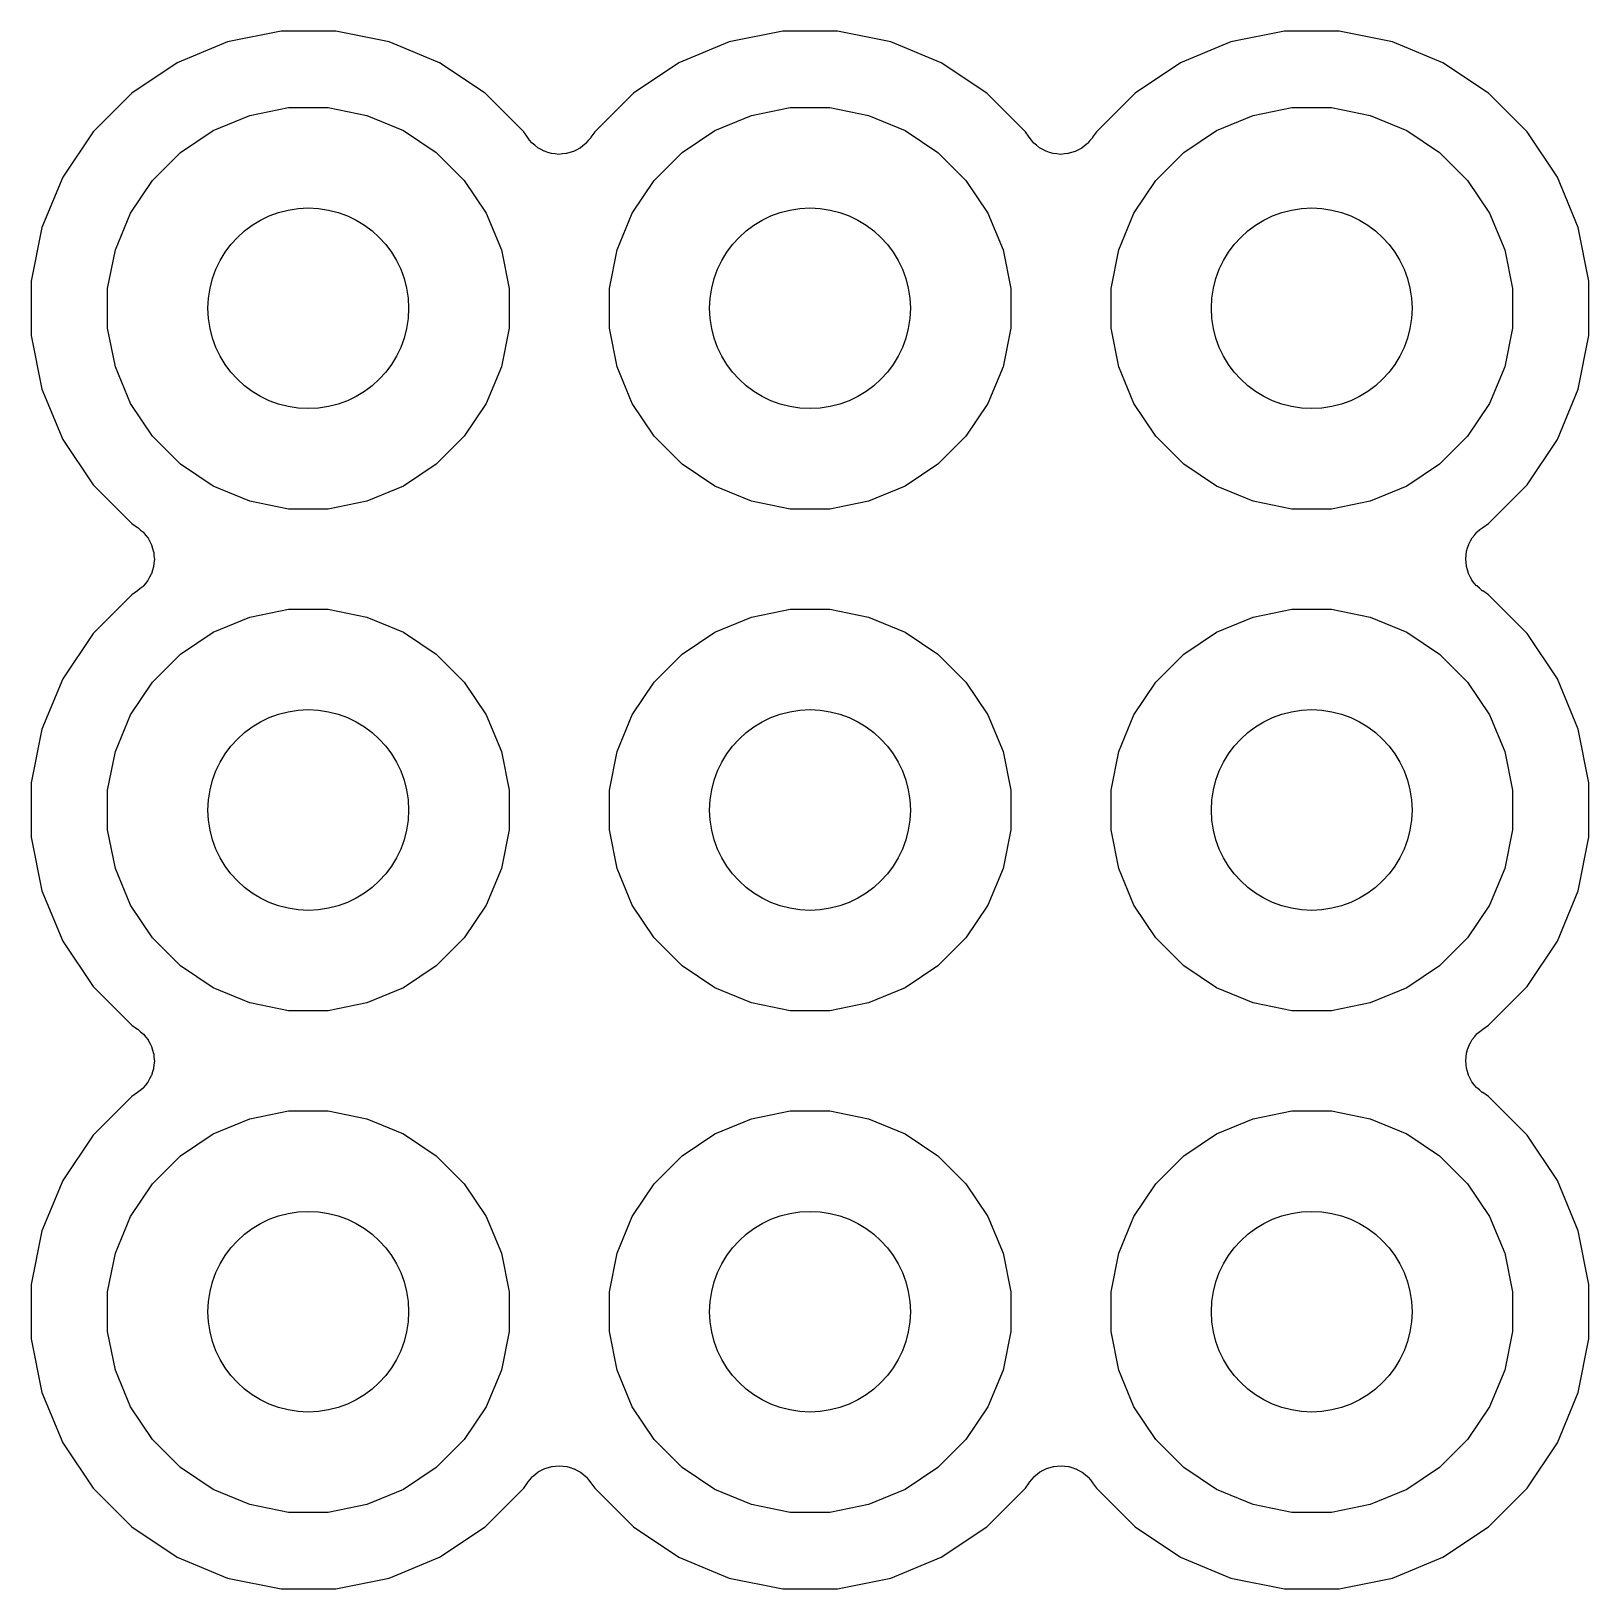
# Model space of a CAD drawing. Extents: x 0.48 to 2.43, y -7.79 to -4.85.
# Drawn here: x 1.4743 to 1.5965, y -6.3761 to -6.2538 of the extents above; entities that cross this region are included whole.
import ezdxf

# ---------------------------------------------------------------- set-up
doc = ezdxf.new("R2010")
doc.units = 0
doc.header["$MEASUREMENT"] = 0
doc.layers.add('BLACK', color=7, linetype='CONTINUOUS')

msp = doc.modelspace()

# ---------------------------------------------------------------- linework, layer by layer
at = {"layer": 'BLACK', "linetype": 'CONTINUOUS'}
for p, q in [((1.48972, -6.25468), (1.48576, -6.25632)), ((1.49392, -6.25384), (1.48972, -6.25468)), ((1.49821, -6.25384), (1.49392, -6.25384)), ((1.50241, -6.25468), (1.49821, -6.25384)), ((1.50636, -6.25632), (1.50241, -6.25468)), ((1.52909, -6.25468), (1.52513, -6.25632)), ((1.53329, -6.25384), (1.52909, -6.25468)), ((1.53758, -6.25384), (1.53329, -6.25384)), ((1.54178, -6.25468), (1.53758, -6.25384)), ((1.54573, -6.25632), (1.54178, -6.25468)), ((1.56846, -6.25468), (1.5645, -6.25632)), ((1.57266, -6.25384), (1.56846, -6.25468)), ((1.57695, -6.25384), (1.57266, -6.25384)), ((1.58115, -6.25468), (1.57695, -6.25384)), ((1.5851, -6.25632), (1.58115, -6.25468)), ((1.48576, -6.25632), (1.4822, -6.2587)), ((1.50993, -6.2587), (1.50636, -6.25632)), ((1.52513, -6.25632), (1.52157, -6.2587)), ((1.5493, -6.2587), (1.54573, -6.25632)), ((1.5645, -6.25632), (1.56094, -6.2587)), ((1.58867, -6.2587), (1.5851, -6.25632)), ((1.4822, -6.2587), (1.47917, -6.26173)), ((1.49147, -6.26045), (1.49451, -6.25984)), ((1.49451, -6.25984), (1.49761, -6.25984)), ((1.49761, -6.25984), (1.50066, -6.26045)), ((1.51296, -6.26173), (1.50993, -6.2587)), ((1.52157, -6.2587), (1.51854, -6.26173)), ((1.53084, -6.26045), (1.53388, -6.25984)), ((1.53388, -6.25984), (1.53698, -6.25984)), ((1.53698, -6.25984), (1.54003, -6.26045)), ((1.55233, -6.26173), (1.5493, -6.2587)), ((1.56094, -6.2587), (1.55791, -6.26173)), ((1.57021, -6.26045), (1.57325, -6.25984)), ((1.57325, -6.25984), (1.57635, -6.25984)), ((1.57635, -6.25984), (1.5794, -6.26045)), ((1.5917, -6.26173), (1.58867, -6.2587)), ((1.4886, -6.26163), (1.49147, -6.26045)), ((1.50066, -6.26045), (1.50352, -6.26163)), ((1.52797, -6.26163), (1.53084, -6.26045)), ((1.54003, -6.26045), (1.54289, -6.26163)), ((1.56734, -6.26163), (1.57021, -6.26045)), ((1.5794, -6.26045), (1.58226, -6.26163)), ((1.47917, -6.26173), (1.47679, -6.26529)), ((1.48602, -6.26336), (1.4886, -6.26163)), ((1.50352, -6.26163), (1.5061, -6.26336)), ((1.51325, -6.26217), (1.51296, -6.26173)), ((1.51343, -6.26239), (1.51325, -6.26217)), ((1.51822, -6.26221), (1.51803, -6.26243)), ((1.51823, -6.26219), (1.51822, -6.26221)), ((1.51824, -6.26217), (1.51823, -6.26219)), ((1.51823, -6.26219), (1.51823, -6.26219)), ((1.51823, -6.26219), (1.51823, -6.26219)), ((1.51854, -6.26173), (1.51824, -6.26217)), ((1.52539, -6.26336), (1.52797, -6.26163)), ((1.54289, -6.26163), (1.54547, -6.26336)), ((1.55262, -6.26217), (1.55233, -6.26173)), ((1.5528, -6.26239), (1.55262, -6.26217)), ((1.55759, -6.26221), (1.5574, -6.26243)), ((1.5576, -6.26219), (1.55759, -6.26221)), ((1.55761, -6.26217), (1.5576, -6.26219)), ((1.5576, -6.26219), (1.5576, -6.26219)), ((1.5576, -6.26219), (1.5576, -6.26219)), ((1.55791, -6.26173), (1.55761, -6.26217)), ((1.56476, -6.26336), (1.56734, -6.26163)), ((1.58226, -6.26163), (1.58484, -6.26336)), ((1.59408, -6.26529), (1.5917, -6.26173)), ((1.48383, -6.26555), (1.48602, -6.26336)), ((1.5061, -6.26336), (1.5083, -6.26555)), ((1.51361, -6.26261), (1.51343, -6.26239)), ((1.51362, -6.26262), (1.51361, -6.26261)), ((1.51362, -6.26263), (1.51362, -6.26262)), ((1.51384, -6.2628), (1.51362, -6.26263)), ((1.51406, -6.26299), (1.51384, -6.2628)), ((1.51407, -6.26299), (1.51406, -6.26299)), ((1.51408, -6.263), (1.51407, -6.26299)), ((1.51433, -6.26313), (1.51408, -6.263)), ((1.51458, -6.26327), (1.51433, -6.26313)), ((1.51459, -6.26327), (1.51458, -6.26327)), ((1.51486, -6.26336), (1.51459, -6.26327)), ((1.51459, -6.26327), (1.51459, -6.26327)), ((1.51514, -6.26344), (1.51486, -6.26336)), ((1.51515, -6.26344), (1.51514, -6.26344)), ((1.51515, -6.26345), (1.51515, -6.26344)), ((1.51544, -6.26348), (1.51515, -6.26345)), ((1.51572, -6.26351), (1.51544, -6.26348)), ((1.51573, -6.26351), (1.51572, -6.26351)), ((1.51602, -6.26348), (1.51573, -6.26351)), ((1.51573, -6.26351), (1.51573, -6.26351)), ((1.5163, -6.26345), (1.51602, -6.26348)), ((1.51631, -6.26345), (1.5163, -6.26345)), ((1.51632, -6.26345), (1.51631, -6.26345)), ((1.51659, -6.26337), (1.51632, -6.26345)), ((1.51686, -6.26329), (1.51659, -6.26337)), ((1.51687, -6.26329), (1.51686, -6.26329)), ((1.51688, -6.26328), (1.51687, -6.26329)), ((1.51713, -6.26315), (1.51688, -6.26328)), ((1.51738, -6.26302), (1.51713, -6.26315)), ((1.51739, -6.26302), (1.51738, -6.26302)), ((1.5174, -6.26301), (1.51739, -6.26302)), ((1.51761, -6.26284), (1.5174, -6.26301)), ((1.51784, -6.26265), (1.51761, -6.26284)), ((1.51785, -6.26265), (1.51784, -6.26265)), ((1.51803, -6.26243), (1.51785, -6.26264)), ((1.51785, -6.26264), (1.51785, -6.26265)), ((1.5232, -6.26555), (1.52539, -6.26336)), ((1.54547, -6.26336), (1.54767, -6.26555)), ((1.55298, -6.26261), (1.5528, -6.26239)), ((1.55299, -6.26262), (1.55298, -6.26261)), ((1.55299, -6.26263), (1.55299, -6.26262)), ((1.55321, -6.2628), (1.55299, -6.26263)), ((1.55343, -6.26299), (1.55321, -6.2628)), ((1.55344, -6.26299), (1.55343, -6.26299)), ((1.55345, -6.263), (1.55344, -6.26299)), ((1.5537, -6.26313), (1.55345, -6.263)), ((1.55395, -6.26327), (1.5537, -6.26313)), ((1.55396, -6.26327), (1.55395, -6.26327)), ((1.55423, -6.26336), (1.55396, -6.26327)), ((1.55396, -6.26327), (1.55396, -6.26327)), ((1.55451, -6.26344), (1.55423, -6.26336)), ((1.55452, -6.26344), (1.55451, -6.26344)), ((1.55452, -6.26345), (1.55452, -6.26344)), ((1.55481, -6.26348), (1.55452, -6.26345)), ((1.55509, -6.26351), (1.55481, -6.26348)), ((1.5551, -6.26351), (1.55509, -6.26351)), ((1.55511, -6.26351), (1.5551, -6.26351)), ((1.55539, -6.26348), (1.55511, -6.26351)), ((1.55567, -6.26345), (1.55539, -6.26348)), ((1.55568, -6.26345), (1.55567, -6.26345)), ((1.55569, -6.26345), (1.55568, -6.26345)), ((1.55596, -6.26337), (1.55569, -6.26345)), ((1.55623, -6.26329), (1.55596, -6.26337)), ((1.55624, -6.26329), (1.55623, -6.26329)), ((1.55625, -6.26328), (1.55624, -6.26329)), ((1.5565, -6.26315), (1.55625, -6.26328)), ((1.55675, -6.26302), (1.5565, -6.26315)), ((1.55676, -6.26302), (1.55675, -6.26302)), ((1.55677, -6.26301), (1.55676, -6.26302)), ((1.55698, -6.26284), (1.55677, -6.26301)), ((1.55721, -6.26265), (1.55698, -6.26284)), ((1.55722, -6.26265), (1.55721, -6.26265)), ((1.5574, -6.26243), (1.55722, -6.26264)), ((1.55722, -6.26264), (1.55722, -6.26265)), ((1.56257, -6.26555), (1.56476, -6.26336)), ((1.58484, -6.26336), (1.58704, -6.26555)), ((1.47679, -6.26529), (1.47515, -6.26925)), ((1.48211, -6.26813), (1.48383, -6.26555)), ((1.5083, -6.26555), (1.51002, -6.26813)), ((1.52148, -6.26813), (1.5232, -6.26555)), ((1.54767, -6.26555), (1.54939, -6.26813)), ((1.56085, -6.26813), (1.56257, -6.26555)), ((1.58704, -6.26555), (1.58876, -6.26813)), ((1.59572, -6.26925), (1.59408, -6.26529)), ((1.48092, -6.271), (1.48211, -6.26813)), ((1.51002, -6.26813), (1.51121, -6.271)), ((1.52029, -6.271), (1.52148, -6.26813)), ((1.54939, -6.26813), (1.55058, -6.271)), ((1.55966, -6.271), (1.56085, -6.26813)), ((1.58876, -6.26813), (1.58995, -6.271)), ((1.47515, -6.26925), (1.47431, -6.27345)), ((1.59655, -6.27345), (1.59572, -6.26925)), ((1.48031, -6.27404), (1.48092, -6.271)), ((1.51121, -6.271), (1.51181, -6.27404)), ((1.51969, -6.27404), (1.52029, -6.271)), ((1.55058, -6.271), (1.55118, -6.27404)), ((1.55906, -6.27404), (1.55966, -6.271)), ((1.58995, -6.271), (1.59055, -6.27404)), ((1.47431, -6.27345), (1.47431, -6.27773)), ((1.48031, -6.27714), (1.48031, -6.27404)), ((1.51181, -6.27404), (1.51181, -6.27714)), ((1.51969, -6.27714), (1.51969, -6.27404)), ((1.55118, -6.27404), (1.55118, -6.27714)), ((1.55906, -6.27714), (1.55906, -6.27404)), ((1.59055, -6.27404), (1.59055, -6.27714)), ((1.59655, -6.27773), (1.59655, -6.27345)), ((1.47431, -6.27773), (1.47515, -6.28193)), ((1.48092, -6.28018), (1.48031, -6.27714)), ((1.51181, -6.27714), (1.51121, -6.28018)), ((1.52029, -6.28018), (1.51969, -6.27714)), ((1.55118, -6.27714), (1.55058, -6.28018)), ((1.55966, -6.28018), (1.55906, -6.27714)), ((1.59055, -6.27714), (1.58995, -6.28018)), ((1.59572, -6.28193), (1.59655, -6.27773)), ((1.48211, -6.28305), (1.48092, -6.28018)), ((1.51121, -6.28018), (1.51002, -6.28305)), ((1.52148, -6.28305), (1.52029, -6.28018)), ((1.55058, -6.28018), (1.54939, -6.28305)), ((1.56085, -6.28305), (1.55966, -6.28018)), ((1.58995, -6.28018), (1.58876, -6.28305)), ((1.47515, -6.28193), (1.47679, -6.28589)), ((1.48383, -6.28563), (1.48211, -6.28305)), ((1.51002, -6.28305), (1.5083, -6.28563)), ((1.5232, -6.28563), (1.52148, -6.28305)), ((1.54939, -6.28305), (1.54767, -6.28563)), ((1.56257, -6.28563), (1.56085, -6.28305)), ((1.58876, -6.28305), (1.58704, -6.28563)), ((1.59408, -6.28589), (1.59572, -6.28193)), ((1.47679, -6.28589), (1.47917, -6.28945)), ((1.48602, -6.28782), (1.48383, -6.28563)), ((1.5083, -6.28563), (1.5061, -6.28782)), ((1.52539, -6.28782), (1.5232, -6.28563)), ((1.54767, -6.28563), (1.54547, -6.28782)), ((1.56476, -6.28782), (1.56257, -6.28563)), ((1.58704, -6.28563), (1.58484, -6.28782)), ((1.5917, -6.28945), (1.59408, -6.28589)), ((1.4886, -6.28955), (1.48602, -6.28782)), ((1.5061, -6.28782), (1.50352, -6.28955)), ((1.52797, -6.28955), (1.52539, -6.28782)), ((1.54547, -6.28782), (1.54289, -6.28955)), ((1.56734, -6.28955), (1.56476, -6.28782)), ((1.58484, -6.28782), (1.58226, -6.28955)), ((1.47917, -6.28945), (1.4822, -6.29248)), ((1.49147, -6.29073), (1.4886, -6.28955)), ((1.50352, -6.28955), (1.50066, -6.29073)), ((1.53084, -6.29073), (1.52797, -6.28955)), ((1.54289, -6.28955), (1.54003, -6.29073)), ((1.57021, -6.29073), (1.56734, -6.28955)), ((1.58226, -6.28955), (1.5794, -6.29073)), ((1.58867, -6.29248), (1.5917, -6.28945)), ((1.49451, -6.29134), (1.49147, -6.29073)), ((1.49761, -6.29134), (1.49451, -6.29134)), ((1.50066, -6.29073), (1.49761, -6.29134)), ((1.53388, -6.29134), (1.53084, -6.29073)), ((1.53698, -6.29134), (1.53388, -6.29134)), ((1.54003, -6.29073), (1.53698, -6.29134)), ((1.57325, -6.29134), (1.57021, -6.29073)), ((1.57635, -6.29134), (1.57325, -6.29134)), ((1.5794, -6.29073), (1.57635, -6.29134)), ((1.4822, -6.29248), (1.48265, -6.29278)), ((1.48265, -6.29278), (1.48267, -6.2928)), ((1.48267, -6.2928), (1.48267, -6.2928)), ((1.48267, -6.2928), (1.48267, -6.2928)), ((1.48267, -6.2928), (1.48268, -6.2928)), ((1.48268, -6.2928), (1.4829, -6.29299)), ((1.588, -6.29296), (1.58822, -6.29278)), ((1.58822, -6.29278), (1.58867, -6.29248)), ((1.4829, -6.29299), (1.48312, -6.29317)), ((1.48312, -6.29317), (1.48312, -6.29318)), ((1.48312, -6.29318), (1.48313, -6.29318)), ((1.48313, -6.29318), (1.48331, -6.29341)), ((1.48331, -6.29341), (1.48348, -6.29363)), ((1.48348, -6.29363), (1.48349, -6.29363)), ((1.48349, -6.29363), (1.48349, -6.29364)), ((1.48349, -6.29364), (1.48362, -6.29389)), ((1.48362, -6.29389), (1.48376, -6.29414)), ((1.58704, -6.29439), (1.58712, -6.29412)), ((1.58712, -6.29412), (1.58712, -6.29411)), ((1.58712, -6.29411), (1.58713, -6.29411)), ((1.58713, -6.29411), (1.58726, -6.29385)), ((1.58726, -6.29385), (1.5874, -6.2936)), ((1.5874, -6.29359), (1.58759, -6.29337)), ((1.5874, -6.2936), (1.5874, -6.29359)), ((1.5874, -6.2936), (1.5874, -6.2936)), ((1.58759, -6.29337), (1.58777, -6.29315)), ((1.58777, -6.29315), (1.58778, -6.29314)), ((1.58777, -6.29315), (1.58777, -6.29315)), ((1.58778, -6.29314), (1.588, -6.29296)), ((1.48376, -6.29414), (1.48376, -6.29415)), ((1.48376, -6.29415), (1.48376, -6.29416)), ((1.48376, -6.29416), (1.48384, -6.29443)), ((1.48384, -6.29443), (1.48392, -6.29471)), ((1.48392, -6.29471), (1.48392, -6.29471)), ((1.48392, -6.29471), (1.48393, -6.29472)), ((1.48393, -6.29472), (1.48395, -6.295)), ((1.48395, -6.295), (1.48398, -6.29529)), ((1.48398, -6.2953), (1.48395, -6.29558)), ((1.48398, -6.29529), (1.48398, -6.2953)), ((1.48398, -6.2953), (1.48398, -6.2953)), ((1.58689, -6.29525), (1.58692, -6.29496)), ((1.58689, -6.29526), (1.58689, -6.29525)), ((1.58689, -6.29525), (1.58689, -6.29525)), ((1.58691, -6.29555), (1.58689, -6.29526)), ((1.58692, -6.29496), (1.58695, -6.29468)), ((1.58695, -6.29466), (1.58704, -6.29439)), ((1.58695, -6.29467), (1.58695, -6.29466)), ((1.58695, -6.29468), (1.58695, -6.29467)), ((1.48374, -6.29645), (1.48361, -6.29669)), ((1.48375, -6.29643), (1.48374, -6.29644)), ((1.48374, -6.29644), (1.48374, -6.29645)), ((1.48383, -6.29615), (1.48375, -6.29643)), ((1.48392, -6.29589), (1.48383, -6.29615)), ((1.48395, -6.29558), (1.48392, -6.29587)), ((1.48392, -6.29587), (1.48392, -6.29588)), ((1.48392, -6.29588), (1.48392, -6.29589)), ((1.58694, -6.29583), (1.58691, -6.29555)), ((1.58694, -6.29584), (1.58694, -6.29583)), ((1.58694, -6.29585), (1.58694, -6.29584)), ((1.58703, -6.29612), (1.58694, -6.29585)), ((1.5871, -6.29639), (1.58703, -6.29612)), ((1.58711, -6.2964), (1.5871, -6.29639)), ((1.58711, -6.29641), (1.58711, -6.2964)), ((1.58724, -6.29666), (1.58711, -6.29641)), ((1.48265, -6.29777), (1.4822, -6.29807)), ((1.48287, -6.29759), (1.48265, -6.29777)), ((1.48309, -6.29741), (1.48287, -6.29759)), ((1.4831, -6.2974), (1.48309, -6.2974)), ((1.48309, -6.2974), (1.48309, -6.29741)), ((1.48328, -6.29718), (1.4831, -6.2974)), ((1.48346, -6.29696), (1.48328, -6.29718)), ((1.48347, -6.29695), (1.48346, -6.29695)), ((1.48346, -6.29695), (1.48346, -6.29696)), ((1.48361, -6.29669), (1.48347, -6.29695)), ((1.58737, -6.29691), (1.58724, -6.29666)), ((1.58738, -6.29692), (1.58737, -6.29691)), ((1.58756, -6.29715), (1.58738, -6.29692)), ((1.58738, -6.29692), (1.58738, -6.29692)), ((1.58774, -6.29737), (1.58756, -6.29715)), ((1.58775, -6.29738), (1.58774, -6.29737)), ((1.58774, -6.29737), (1.58774, -6.29737)), ((1.58796, -6.29756), (1.58775, -6.29738)), ((1.58819, -6.29775), (1.58796, -6.29756)), ((1.5882, -6.29776), (1.58819, -6.29775)), ((1.58822, -6.29777), (1.5882, -6.29776)), ((1.5882, -6.29776), (1.5882, -6.29776)), ((1.5882, -6.29776), (1.5882, -6.29776)), ((1.58867, -6.29807), (1.58822, -6.29777)), ((1.4822, -6.29807), (1.47917, -6.3011)), ((1.5917, -6.3011), (1.58867, -6.29807)), ((1.4886, -6.301), (1.49147, -6.29982)), ((1.49147, -6.29982), (1.49451, -6.29921)), ((1.49451, -6.29921), (1.49761, -6.29921)), ((1.49761, -6.29921), (1.50066, -6.29982)), ((1.50066, -6.29982), (1.50352, -6.301)), ((1.52797, -6.301), (1.53084, -6.29982)), ((1.53084, -6.29982), (1.53388, -6.29921)), ((1.53388, -6.29921), (1.53698, -6.29921)), ((1.53698, -6.29921), (1.54003, -6.29982)), ((1.54003, -6.29982), (1.54289, -6.301)), ((1.56734, -6.301), (1.57021, -6.29982)), ((1.57021, -6.29982), (1.57325, -6.29921)), ((1.57325, -6.29921), (1.57635, -6.29921)), ((1.57635, -6.29921), (1.5794, -6.29982)), ((1.5794, -6.29982), (1.58226, -6.301)), ((1.47917, -6.3011), (1.47679, -6.30466)), ((1.48602, -6.30273), (1.4886, -6.301)), ((1.50352, -6.301), (1.5061, -6.30273)), ((1.52539, -6.30273), (1.52797, -6.301)), ((1.54289, -6.301), (1.54547, -6.30273)), ((1.56476, -6.30273), (1.56734, -6.301)), ((1.58226, -6.301), (1.58484, -6.30273)), ((1.59408, -6.30466), (1.5917, -6.3011)), ((1.48383, -6.30492), (1.48602, -6.30273)), ((1.5061, -6.30273), (1.5083, -6.30492)), ((1.5232, -6.30492), (1.52539, -6.30273)), ((1.54547, -6.30273), (1.54767, -6.30492)), ((1.56257, -6.30492), (1.56476, -6.30273)), ((1.58484, -6.30273), (1.58704, -6.30492)), ((1.47679, -6.30466), (1.47515, -6.30862)), ((1.48211, -6.3075), (1.48383, -6.30492)), ((1.5083, -6.30492), (1.51002, -6.3075)), ((1.52148, -6.3075), (1.5232, -6.30492)), ((1.54767, -6.30492), (1.54939, -6.3075)), ((1.56085, -6.3075), (1.56257, -6.30492)), ((1.58704, -6.30492), (1.58876, -6.3075)), ((1.59572, -6.30862), (1.59408, -6.30466)), ((1.48092, -6.31037), (1.48211, -6.3075)), ((1.51002, -6.3075), (1.51121, -6.31037)), ((1.52029, -6.31037), (1.52148, -6.3075)), ((1.54939, -6.3075), (1.55058, -6.31037)), ((1.55966, -6.31037), (1.56085, -6.3075)), ((1.58876, -6.3075), (1.58995, -6.31037)), ((1.47515, -6.30862), (1.47431, -6.31282)), ((1.59655, -6.31282), (1.59572, -6.30862)), ((1.48031, -6.31341), (1.48092, -6.31037)), ((1.51121, -6.31037), (1.51181, -6.31341)), ((1.51969, -6.31341), (1.52029, -6.31037)), ((1.55058, -6.31037), (1.55118, -6.31341)), ((1.55906, -6.31341), (1.55966, -6.31037)), ((1.58995, -6.31037), (1.59055, -6.31341)), ((1.47431, -6.31282), (1.47431, -6.3171)), ((1.48031, -6.31651), (1.48031, -6.31341)), ((1.51181, -6.31341), (1.51181, -6.31651)), ((1.51969, -6.31651), (1.51969, -6.31341)), ((1.55118, -6.31341), (1.55118, -6.31651)), ((1.55906, -6.31651), (1.55906, -6.31341)), ((1.59055, -6.31341), (1.59055, -6.31651)), ((1.59655, -6.3171), (1.59655, -6.31282)), ((1.47431, -6.3171), (1.47515, -6.3213)), ((1.48092, -6.31955), (1.48031, -6.31651)), ((1.51181, -6.31651), (1.51121, -6.31955)), ((1.52029, -6.31955), (1.51969, -6.31651)), ((1.55118, -6.31651), (1.55058, -6.31955)), ((1.55966, -6.31955), (1.55906, -6.31651)), ((1.59055, -6.31651), (1.58995, -6.31955)), ((1.59572, -6.3213), (1.59655, -6.3171)), ((1.48211, -6.32242), (1.48092, -6.31955)), ((1.51121, -6.31955), (1.51002, -6.32242)), ((1.52148, -6.32242), (1.52029, -6.31955)), ((1.55058, -6.31955), (1.54939, -6.32242)), ((1.56085, -6.32242), (1.55966, -6.31955)), ((1.58995, -6.31955), (1.58876, -6.32242)), ((1.47515, -6.3213), (1.47679, -6.32526)), ((1.59408, -6.32526), (1.59572, -6.3213)), ((1.48383, -6.325), (1.48211, -6.32242)), ((1.51002, -6.32242), (1.5083, -6.325)), ((1.5232, -6.325), (1.52148, -6.32242)), ((1.54939, -6.32242), (1.54767, -6.325)), ((1.56257, -6.325), (1.56085, -6.32242)), ((1.58876, -6.32242), (1.58704, -6.325)), ((1.47679, -6.32526), (1.47917, -6.32882)), ((1.48602, -6.32719), (1.48383, -6.325)), ((1.5083, -6.325), (1.5061, -6.32719)), ((1.52539, -6.32719), (1.5232, -6.325)), ((1.54767, -6.325), (1.54547, -6.32719)), ((1.56476, -6.32719), (1.56257, -6.325)), ((1.58704, -6.325), (1.58484, -6.32719)), ((1.5917, -6.32882), (1.59408, -6.32526)), ((1.4886, -6.32892), (1.48602, -6.32719)), ((1.5061, -6.32719), (1.50352, -6.32892)), ((1.52797, -6.32892), (1.52539, -6.32719)), ((1.54547, -6.32719), (1.54289, -6.32892)), ((1.56734, -6.32892), (1.56476, -6.32719)), ((1.58484, -6.32719), (1.58226, -6.32892)), ((1.47917, -6.32882), (1.4822, -6.33185)), ((1.49147, -6.3301), (1.4886, -6.32892)), ((1.50352, -6.32892), (1.50066, -6.3301)), ((1.53084, -6.3301), (1.52797, -6.32892)), ((1.54289, -6.32892), (1.54003, -6.3301)), ((1.57021, -6.3301), (1.56734, -6.32892)), ((1.58226, -6.32892), (1.5794, -6.3301)), ((1.58867, -6.33185), (1.5917, -6.32882)), ((1.49451, -6.33071), (1.49147, -6.3301)), ((1.49761, -6.33071), (1.49451, -6.33071)), ((1.50066, -6.3301), (1.49761, -6.33071)), ((1.53388, -6.33071), (1.53084, -6.3301)), ((1.53698, -6.33071), (1.53388, -6.33071)), ((1.54003, -6.3301), (1.53698, -6.33071)), ((1.57325, -6.33071), (1.57021, -6.3301)), ((1.57635, -6.33071), (1.57325, -6.33071)), ((1.5794, -6.3301), (1.57635, -6.33071)), ((1.4822, -6.33185), (1.48265, -6.33215)), ((1.58822, -6.33215), (1.58867, -6.33185)), ((1.48265, -6.33215), (1.48267, -6.33217)), ((1.48267, -6.33217), (1.48267, -6.33217)), ((1.48267, -6.33217), (1.48267, -6.33217)), ((1.48267, -6.33217), (1.48268, -6.33217)), ((1.48268, -6.33217), (1.4829, -6.33236)), ((1.4829, -6.33236), (1.48312, -6.33254)), ((1.48312, -6.33254), (1.48312, -6.33255)), ((1.48312, -6.33255), (1.48313, -6.33255)), ((1.48313, -6.33255), (1.48331, -6.33278)), ((1.48331, -6.33278), (1.48348, -6.333)), ((1.48348, -6.333), (1.48349, -6.333)), ((1.48349, -6.333), (1.48349, -6.33301)), ((1.48349, -6.33301), (1.48362, -6.33326)), ((1.58713, -6.33348), (1.58726, -6.33322)), ((1.58726, -6.33322), (1.5874, -6.33297)), ((1.5874, -6.33296), (1.58759, -6.33274)), ((1.5874, -6.33297), (1.5874, -6.33296)), ((1.5874, -6.33297), (1.5874, -6.33297)), ((1.58759, -6.33274), (1.58777, -6.33252)), ((1.58777, -6.33252), (1.58778, -6.33251)), ((1.58777, -6.33252), (1.58777, -6.33252)), ((1.58778, -6.33251), (1.588, -6.33233)), ((1.588, -6.33233), (1.58822, -6.33215)), ((1.48362, -6.33326), (1.48376, -6.33351)), ((1.48376, -6.33351), (1.48376, -6.33352)), ((1.48376, -6.33352), (1.48376, -6.33353)), ((1.48376, -6.33353), (1.48384, -6.3338)), ((1.48384, -6.3338), (1.48392, -6.33408)), ((1.48392, -6.33408), (1.48392, -6.33408)), ((1.48392, -6.33408), (1.48393, -6.33409)), ((1.48393, -6.33409), (1.48395, -6.33437)), ((1.48395, -6.33437), (1.48398, -6.33466)), ((1.58689, -6.33462), (1.58692, -6.33433)), ((1.58692, -6.33433), (1.58695, -6.33405)), ((1.58695, -6.33403), (1.58704, -6.33376)), ((1.58695, -6.33404), (1.58695, -6.33403)), ((1.58695, -6.33405), (1.58695, -6.33404)), ((1.58704, -6.33376), (1.58712, -6.33349)), ((1.58712, -6.33349), (1.58712, -6.33348)), ((1.58712, -6.33348), (1.58713, -6.33348)), ((1.48383, -6.33552), (1.48375, -6.3358)), ((1.48392, -6.33526), (1.48383, -6.33552)), ((1.48395, -6.33495), (1.48392, -6.33524)), ((1.48392, -6.33524), (1.48392, -6.33525)), ((1.48392, -6.33525), (1.48392, -6.33526)), ((1.48398, -6.33467), (1.48395, -6.33495)), ((1.48398, -6.33466), (1.48398, -6.33467)), ((1.48398, -6.33467), (1.48398, -6.33467)), ((1.58689, -6.33463), (1.58689, -6.33462)), ((1.58689, -6.33462), (1.58689, -6.33462)), ((1.58691, -6.33492), (1.58689, -6.33463)), ((1.58694, -6.3352), (1.58691, -6.33492)), ((1.58694, -6.33521), (1.58694, -6.3352)), ((1.58694, -6.33522), (1.58694, -6.33521)), ((1.58702, -6.33549), (1.58694, -6.33522)), ((1.5871, -6.33576), (1.58702, -6.33549)), ((1.48309, -6.33678), (1.48287, -6.33696)), ((1.4831, -6.33677), (1.48309, -6.33677)), ((1.48309, -6.33677), (1.48309, -6.33678)), ((1.48328, -6.33655), (1.4831, -6.33677)), ((1.48346, -6.33633), (1.48328, -6.33655)), ((1.48347, -6.33632), (1.48346, -6.33632)), ((1.48346, -6.33632), (1.48346, -6.33633)), ((1.48361, -6.33606), (1.48347, -6.33632)), ((1.48374, -6.33582), (1.48361, -6.33606)), ((1.48375, -6.3358), (1.48374, -6.33581)), ((1.48374, -6.33581), (1.48374, -6.33582)), ((1.58711, -6.33577), (1.5871, -6.33576)), ((1.58711, -6.33578), (1.58711, -6.33577)), ((1.58724, -6.33603), (1.58711, -6.33578)), ((1.58737, -6.33628), (1.58724, -6.33603)), ((1.58738, -6.33629), (1.58737, -6.33628)), ((1.58756, -6.33652), (1.58738, -6.33629)), ((1.58738, -6.33629), (1.58738, -6.33629)), ((1.58774, -6.33674), (1.58756, -6.33652)), ((1.58775, -6.33675), (1.58774, -6.33674)), ((1.58774, -6.33674), (1.58774, -6.33674)), ((1.58796, -6.33693), (1.58775, -6.33675)), ((1.4822, -6.33744), (1.47917, -6.34047)), ((1.48265, -6.33714), (1.4822, -6.33744)), ((1.48287, -6.33696), (1.48265, -6.33714)), ((1.58819, -6.33712), (1.58796, -6.33693)), ((1.5882, -6.33713), (1.58819, -6.33712)), ((1.58822, -6.33714), (1.5882, -6.33713)), ((1.5882, -6.33713), (1.5882, -6.33713)), ((1.5882, -6.33713), (1.5882, -6.33713)), ((1.58867, -6.33744), (1.58822, -6.33714)), ((1.5917, -6.34047), (1.58867, -6.33744)), ((1.4886, -6.34037), (1.49147, -6.33919)), ((1.49147, -6.33919), (1.49451, -6.33858)), ((1.49451, -6.33858), (1.49761, -6.33858)), ((1.49761, -6.33858), (1.50066, -6.33919)), ((1.50066, -6.33919), (1.50352, -6.34037)), ((1.52797, -6.34037), (1.53084, -6.33919)), ((1.53084, -6.33919), (1.53388, -6.33858)), ((1.53388, -6.33858), (1.53698, -6.33858)), ((1.53698, -6.33858), (1.54003, -6.33919)), ((1.54003, -6.33919), (1.54289, -6.34037)), ((1.56734, -6.34037), (1.57021, -6.33919)), ((1.57021, -6.33919), (1.57325, -6.33858)), ((1.57325, -6.33858), (1.57635, -6.33858)), ((1.57635, -6.33858), (1.5794, -6.33919)), ((1.5794, -6.33919), (1.58226, -6.34037)), ((1.47917, -6.34047), (1.47679, -6.34403)), ((1.48602, -6.3421), (1.4886, -6.34037)), ((1.50352, -6.34037), (1.5061, -6.3421)), ((1.52539, -6.3421), (1.52797, -6.34037)), ((1.54289, -6.34037), (1.54547, -6.3421)), ((1.56476, -6.3421), (1.56734, -6.34037)), ((1.58226, -6.34037), (1.58484, -6.3421)), ((1.59408, -6.34403), (1.5917, -6.34047)), ((1.48383, -6.34429), (1.48602, -6.3421)), ((1.5061, -6.3421), (1.5083, -6.34429)), ((1.5232, -6.34429), (1.52539, -6.3421)), ((1.54547, -6.3421), (1.54767, -6.34429)), ((1.56257, -6.34429), (1.56476, -6.3421)), ((1.58484, -6.3421), (1.58704, -6.34429)), ((1.47679, -6.34403), (1.47515, -6.34799)), ((1.59572, -6.34799), (1.59408, -6.34403)), ((1.48211, -6.34687), (1.48383, -6.34429)), ((1.5083, -6.34429), (1.51002, -6.34687)), ((1.52148, -6.34687), (1.5232, -6.34429)), ((1.54767, -6.34429), (1.54939, -6.34687)), ((1.56085, -6.34687), (1.56257, -6.34429)), ((1.58704, -6.34429), (1.58876, -6.34687)), ((1.48092, -6.34974), (1.48211, -6.34687)), ((1.51002, -6.34687), (1.51121, -6.34974)), ((1.52029, -6.34974), (1.52148, -6.34687)), ((1.54939, -6.34687), (1.55058, -6.34974)), ((1.55966, -6.34974), (1.56085, -6.34687)), ((1.58876, -6.34687), (1.58995, -6.34974)), ((1.47515, -6.34799), (1.47431, -6.35219)), ((1.59655, -6.35219), (1.59572, -6.34799)), ((1.48031, -6.35278), (1.48092, -6.34974)), ((1.51121, -6.34974), (1.51181, -6.35278)), ((1.51969, -6.35278), (1.52029, -6.34974)), ((1.55058, -6.34974), (1.55118, -6.35278)), ((1.55906, -6.35278), (1.55966, -6.34974)), ((1.58995, -6.34974), (1.59055, -6.35278)), ((1.47431, -6.35219), (1.47431, -6.35647)), ((1.48031, -6.35588), (1.48031, -6.35278)), ((1.51181, -6.35278), (1.51181, -6.35588)), ((1.51969, -6.35588), (1.51969, -6.35278)), ((1.55118, -6.35278), (1.55118, -6.35588)), ((1.55906, -6.35588), (1.55906, -6.35278)), ((1.59055, -6.35278), (1.59055, -6.35588)), ((1.59655, -6.35647), (1.59655, -6.35219)), ((1.47431, -6.35647), (1.47515, -6.36067)), ((1.48092, -6.35892), (1.48031, -6.35588)), ((1.51181, -6.35588), (1.51121, -6.35892)), ((1.52029, -6.35892), (1.51969, -6.35588)), ((1.55118, -6.35588), (1.55058, -6.35892)), ((1.55966, -6.35892), (1.55906, -6.35588)), ((1.59055, -6.35588), (1.58995, -6.35892)), ((1.59572, -6.36067), (1.59655, -6.35647)), ((1.48211, -6.36179), (1.48092, -6.35892)), ((1.51121, -6.35892), (1.51002, -6.36179)), ((1.52148, -6.36179), (1.52029, -6.35892)), ((1.55058, -6.35892), (1.54939, -6.36179)), ((1.56085, -6.36179), (1.55966, -6.35892)), ((1.58995, -6.35892), (1.58876, -6.36179)), ((1.47515, -6.36067), (1.47679, -6.36463)), ((1.59408, -6.36463), (1.59572, -6.36067)), ((1.48383, -6.36437), (1.48211, -6.36179)), ((1.51002, -6.36179), (1.5083, -6.36437)), ((1.5232, -6.36437), (1.52148, -6.36179)), ((1.54939, -6.36179), (1.54767, -6.36437)), ((1.56257, -6.36437), (1.56085, -6.36179)), ((1.58876, -6.36179), (1.58704, -6.36437)), ((1.47679, -6.36463), (1.47917, -6.36819)), ((1.48602, -6.36656), (1.48383, -6.36437)), ((1.5083, -6.36437), (1.5061, -6.36656)), ((1.52539, -6.36656), (1.5232, -6.36437)), ((1.54767, -6.36437), (1.54547, -6.36656)), ((1.56476, -6.36656), (1.56257, -6.36437)), ((1.58704, -6.36437), (1.58484, -6.36656)), ((1.5917, -6.36819), (1.59408, -6.36463)), ((1.4886, -6.36829), (1.48602, -6.36656)), ((1.5061, -6.36656), (1.50352, -6.36829)), ((1.51346, -6.36749), (1.51364, -6.36728)), ((1.51364, -6.36728), (1.51365, -6.36727)), ((1.51365, -6.36727), (1.51388, -6.36709)), ((1.51365, -6.36727), (1.51365, -6.36727)), ((1.51388, -6.36709), (1.5141, -6.36691)), ((1.5141, -6.36691), (1.51411, -6.36691)), ((1.51411, -6.3669), (1.51436, -6.36677)), ((1.51411, -6.36691), (1.51411, -6.3669)), ((1.51436, -6.36677), (1.51462, -6.36664)), ((1.51462, -6.36664), (1.51462, -6.36663)), ((1.51462, -6.36663), (1.51463, -6.36663)), ((1.51463, -6.36663), (1.5149, -6.36655)), ((1.5149, -6.36655), (1.51518, -6.36647)), ((1.51518, -6.36647), (1.51519, -6.36647)), ((1.51519, -6.36647), (1.51547, -6.36644)), ((1.51519, -6.36647), (1.51519, -6.36647)), ((1.51547, -6.36644), (1.51576, -6.36642)), ((1.51576, -6.36642), (1.51577, -6.36642)), ((1.51577, -6.36642), (1.51578, -6.36642)), ((1.51578, -6.36642), (1.51606, -6.36645)), ((1.51606, -6.36645), (1.51634, -6.36647)), ((1.51634, -6.36647), (1.51635, -6.36648)), ((1.51635, -6.36648), (1.51636, -6.36648)), ((1.51636, -6.36648), (1.51662, -6.36656)), ((1.51662, -6.36656), (1.5169, -6.36665)), ((1.5169, -6.36665), (1.51691, -6.36665)), ((1.51691, -6.36665), (1.51692, -6.36665)), ((1.51692, -6.36665), (1.51716, -6.36679)), ((1.51716, -6.36679), (1.51742, -6.36692)), ((1.51742, -6.36692), (1.51743, -6.36693)), ((1.51743, -6.36693), (1.51743, -6.36693)), ((1.51743, -6.36693), (1.51765, -6.36711)), ((1.51765, -6.36711), (1.51787, -6.3673)), ((1.51787, -6.3673), (1.51788, -6.3673)), ((1.51788, -6.3673), (1.51788, -6.36731)), ((1.51788, -6.36731), (1.51806, -6.36753)), ((1.52797, -6.36829), (1.52539, -6.36656)), ((1.54547, -6.36656), (1.54289, -6.36829)), ((1.55283, -6.36749), (1.55301, -6.36728)), ((1.55301, -6.36728), (1.55302, -6.36727)), ((1.55302, -6.36727), (1.55325, -6.36709)), ((1.55302, -6.36727), (1.55302, -6.36727)), ((1.55325, -6.36709), (1.55347, -6.36691)), ((1.55347, -6.36691), (1.55348, -6.36691)), ((1.55348, -6.3669), (1.55373, -6.36677)), ((1.55348, -6.36691), (1.55348, -6.3669)), ((1.55373, -6.36677), (1.55399, -6.36664)), ((1.55399, -6.36664), (1.55399, -6.36663)), ((1.55399, -6.36663), (1.554, -6.36663)), ((1.554, -6.36663), (1.55427, -6.36655)), ((1.55427, -6.36655), (1.55455, -6.36647)), ((1.55455, -6.36647), (1.55456, -6.36647)), ((1.55456, -6.36647), (1.55484, -6.36644)), ((1.55456, -6.36647), (1.55456, -6.36647)), ((1.55484, -6.36644), (1.55513, -6.36642)), ((1.55513, -6.36642), (1.55514, -6.36642)), ((1.55514, -6.36642), (1.55515, -6.36642)), ((1.55515, -6.36642), (1.55543, -6.36645)), ((1.55543, -6.36645), (1.55571, -6.36647)), ((1.55571, -6.36647), (1.55572, -6.36648)), ((1.55572, -6.36648), (1.55573, -6.36648)), ((1.55573, -6.36648), (1.55599, -6.36656)), ((1.55599, -6.36656), (1.55627, -6.36665)), ((1.55627, -6.36665), (1.55628, -6.36665)), ((1.55628, -6.36665), (1.55629, -6.36665)), ((1.55629, -6.36665), (1.55653, -6.36679)), ((1.55653, -6.36679), (1.55679, -6.36692)), ((1.55679, -6.36692), (1.5568, -6.36693)), ((1.5568, -6.36693), (1.5568, -6.36693)), ((1.5568, -6.36693), (1.55702, -6.36711)), ((1.55702, -6.36711), (1.55724, -6.3673)), ((1.55724, -6.3673), (1.55725, -6.3673)), ((1.55725, -6.3673), (1.55725, -6.36731)), ((1.55725, -6.36731), (1.55743, -6.36753)), ((1.56734, -6.36829), (1.56476, -6.36656)), ((1.58484, -6.36656), (1.58226, -6.36829)), ((1.47917, -6.36819), (1.4822, -6.37122)), ((1.49147, -6.36947), (1.4886, -6.36829)), ((1.50352, -6.36829), (1.50066, -6.36947)), ((1.50993, -6.37122), (1.51296, -6.36819)), ((1.51296, -6.36819), (1.51325, -6.36775)), ((1.51325, -6.36775), (1.51327, -6.36773)), ((1.51327, -6.36773), (1.51328, -6.36771)), ((1.51327, -6.36773), (1.51327, -6.36773)), ((1.51327, -6.36773), (1.51327, -6.36773)), ((1.51328, -6.36771), (1.51346, -6.36749)), ((1.51806, -6.36753), (1.51824, -6.36775)), ((1.51824, -6.36775), (1.51854, -6.36819)), ((1.51854, -6.36819), (1.52157, -6.37122)), ((1.53084, -6.36947), (1.52797, -6.36829)), ((1.54289, -6.36829), (1.54003, -6.36947)), ((1.5493, -6.37122), (1.55233, -6.36819)), ((1.55233, -6.36819), (1.55262, -6.36775)), ((1.55262, -6.36775), (1.55264, -6.36773)), ((1.55264, -6.36773), (1.55265, -6.36771)), ((1.55264, -6.36773), (1.55264, -6.36773)), ((1.55264, -6.36773), (1.55264, -6.36773)), ((1.55265, -6.36771), (1.55283, -6.36749)), ((1.55743, -6.36753), (1.55761, -6.36775)), ((1.55761, -6.36775), (1.55791, -6.36819)), ((1.55791, -6.36819), (1.56094, -6.37122)), ((1.57021, -6.36947), (1.56734, -6.36829)), ((1.58226, -6.36829), (1.5794, -6.36947)), ((1.58867, -6.37122), (1.5917, -6.36819)), ((1.49451, -6.37008), (1.49147, -6.36947)), ((1.50066, -6.36947), (1.49761, -6.37008)), ((1.53388, -6.37008), (1.53084, -6.36947)), ((1.54003, -6.36947), (1.53698, -6.37008)), ((1.57325, -6.37008), (1.57021, -6.36947)), ((1.5794, -6.36947), (1.57635, -6.37008)), ((1.49761, -6.37008), (1.49451, -6.37008)), ((1.53698, -6.37008), (1.53388, -6.37008)), ((1.57635, -6.37008), (1.57325, -6.37008)), ((1.4822, -6.37122), (1.48576, -6.3736)), ((1.50636, -6.3736), (1.50993, -6.37122)), ((1.52157, -6.37122), (1.52513, -6.3736)), ((1.54573, -6.3736), (1.5493, -6.37122)), ((1.56094, -6.37122), (1.5645, -6.3736)), ((1.5851, -6.3736), (1.58867, -6.37122)), ((1.48576, -6.3736), (1.48972, -6.37524)), ((1.50241, -6.37524), (1.50636, -6.3736)), ((1.52513, -6.3736), (1.52909, -6.37524)), ((1.54178, -6.37524), (1.54573, -6.3736)), ((1.5645, -6.3736), (1.56846, -6.37524)), ((1.58115, -6.37524), (1.5851, -6.3736)), ((1.48972, -6.37524), (1.49392, -6.37608)), ((1.49821, -6.37608), (1.50241, -6.37524)), ((1.52909, -6.37524), (1.53329, -6.37608)), ((1.53758, -6.37608), (1.54178, -6.37524)), ((1.56846, -6.37524), (1.57266, -6.37608)), ((1.57695, -6.37608), (1.58115, -6.37524)), ((1.49392, -6.37608), (1.49821, -6.37608)), ((1.53329, -6.37608), (1.53758, -6.37608)), ((1.57266, -6.37608), (1.57695, -6.37608))]:
    msp.add_line(p, q, dxfattribs=at)
at = {"layer": 'BLACK'}
for centre in [(1.49606, -6.27559), (1.53543, -6.27559), (1.5748, -6.27559), (1.49606, -6.31496), (1.53543, -6.31496), (1.5748, -6.31496), (1.49606, -6.35433), (1.53543, -6.35433), (1.5748, -6.35433)]:
    msp.add_circle(centre, 0.007874, dxfattribs=at)

doc.saveas('drawing.dxf')
